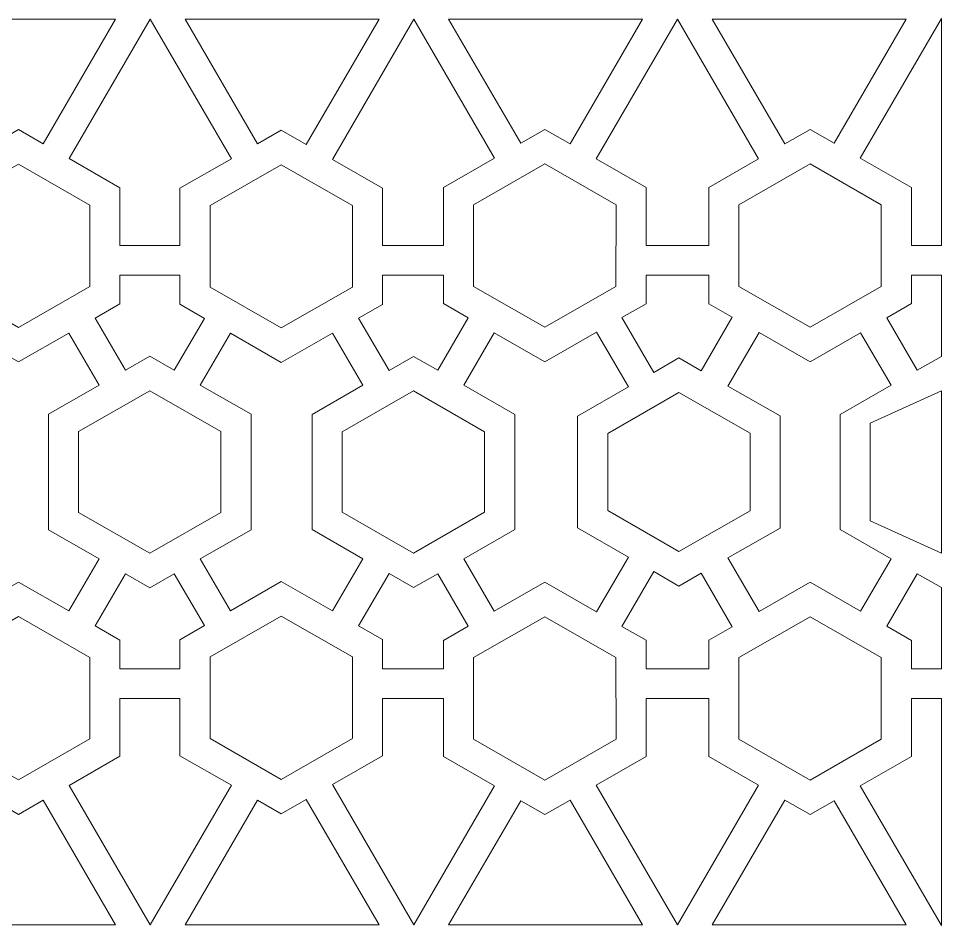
# Model space of a CAD drawing. Header units: millimetres. Extents: x -1200 to 1200, y -590 to 590.
# Drawn here: x 0 to 1200, y -590 to 590 of the extents above; entities that cross this region are included whole.
import ezdxf

# ---------------------------------------------------------------- set-up
doc = ezdxf.new("R2010")
doc.units = ezdxf.units.MM
doc.header["$MEASUREMENT"] = 0
doc.layers.add('Layer 1', color=7, linetype='Continuous')

msp = doc.modelspace()

# ---------------------------------------------------------------- linework, layer by layer
at = {"layer": 'Layer 1', "color": 250, "lineweight": 20}
for points, knots in [([(-31.9956, 427.097), (-31.9956, 427.097), (0.1542, 445.512), (0.1542, 445.512), (0.1542, 445.512), (32.0054, 427.2212), (32.0054, 427.2212), (32.0054, 427.2212), (126.0469, 589.0214), (126.0469, 589.0214), (126.0469, 589.0214), (-126.1251, 589.0214), (-126.1251, 589.0214), (-126.1251, 589.0214), (-31.9956, 427.097), (-31.9956, 427.097)], [0, 0, 0, 0, 0.2, 0.2, 0.2, 0.4, 0.4, 0.4, 0.6, 0.6, 0.6, 0.8, 0.8, 0.8, 1, 1, 1, 1]), ([(131.8239, 294.9061), (131.8239, 294.9061), (209.8473, 294.9061), (209.8473, 294.9061), (209.8473, 294.9061), (209.8856, 369.3804), (209.8856, 369.3804), (209.8856, 369.3804), (276.716, 407.6541), (276.716, 407.6541), (276.716, 407.6541), (171.3091, 589.0214), (171.3091, 589.0214), (171.3091, 589.0214), (65.9387, 407.742), (65.9387, 407.742), (65.9387, 407.742), (131.875, 369.8633), (131.875, 369.8633), (131.875, 369.8633), (131.8239, 294.9061), (131.8239, 294.9061)], [0, 0, 0, 0, 0.142857143, 0.142857143, 0.142857143, 0.285714286, 0.285714286, 0.285714286, 0.428571429, 0.428571429, 0.428571429, 0.571428571, 0.571428571, 0.571428571, 0.714285714, 0.714285714, 0.714285714, 0.857142857, 0.857142857, 0.857142857, 1, 1, 1, 1]), ([(216.563, 589.0214), (216.563, 589.0214), (468.7367, 589.0214), (468.7367, 589.0214), (468.7367, 589.0214), (374.1203, 426.2433), (374.1203, 426.2433), (374.1203, 426.2433), (341.6879, 444.8585), (341.6879, 444.8585), (341.6879, 444.8585), (310.6637, 427.1004), (310.6637, 427.1004), (310.6637, 427.1004), (216.563, 589.0214), (216.563, 589.0214)], [0, 0, 0, 0, 0.2, 0.2, 0.2, 0.4, 0.4, 0.4, 0.6, 0.6, 0.6, 0.8, 0.8, 0.8, 1, 1, 1, 1]), ([(473.3529, 294.9044), (473.3529, 294.9044), (473.3975, 369.2356), (473.3975, 369.2356), (473.3975, 369.2356), (408.0425, 406.7694), (408.0425, 406.7694), (408.0425, 406.7694), (513.9844, 589.0214), (513.9844, 589.0214), (513.9844, 589.0214), (618.9747, 408.368), (618.9747, 408.368), (618.9747, 408.368), (552.5243, 370.3014), (552.5243, 370.3014), (552.5243, 370.3014), (552.47, 294.9044), (552.47, 294.9044), (552.47, 294.9044), (473.3529, 294.9044), (473.3529, 294.9044)], [0, 0, 0, 0, 0.142857143, 0.142857143, 0.142857143, 0.285714286, 0.285714286, 0.285714286, 0.428571429, 0.428571429, 0.428571429, 0.571428571, 0.571428571, 0.571428571, 0.714285714, 0.714285714, 0.714285714, 0.857142857, 0.857142857, 0.857142857, 1, 1, 1, 1]), ([(811.4009, 589.0214), (811.4009, 589.0214), (717.1884, 426.9176), (717.1884, 426.9176), (717.1884, 426.9176), (684.3169, 445.7811), (684.3169, 445.7811), (684.3169, 445.7811), (652.9223, 427.8179), (652.9223, 427.8179), (652.9223, 427.8179), (559.224, 589.0214), (559.224, 589.0214), (559.224, 589.0214), (811.4009, 589.0214), (811.4009, 589.0214)], [0, 0, 0, 0, 0.2, 0.2, 0.2, 0.4, 0.4, 0.4, 0.6, 0.6, 0.6, 0.8, 0.8, 0.8, 1, 1, 1, 1]), ([(897.328, 294.9061), (897.328, 294.9061), (815.9898, 294.9061), (815.9898, 294.9061), (815.9898, 294.9061), (816.0362, 370.1617), (816.0362, 370.1617), (816.0362, 370.1617), (751.1011, 407.4419), (751.1011, 407.4419), (751.1011, 407.4419), (856.6469, 589.0214), (856.6469, 589.0214), (856.6469, 589.0214), (962.1913, 407.4419), (962.1913, 407.4419), (962.1913, 407.4419), (897.2769, 370.1617), (897.2769, 370.1617), (897.2769, 370.1617), (897.328, 294.9061), (897.328, 294.9061)], [0, 0, 0, 0, 0.142857143, 0.142857143, 0.142857143, 0.285714286, 0.285714286, 0.285714286, 0.428571429, 0.428571429, 0.428571429, 0.571428571, 0.571428571, 0.571428571, 0.714285714, 0.714285714, 0.714285714, 0.857142857, 0.857142857, 0.857142857, 1, 1, 1, 1]), ([(901.9105, 589.0214), (901.9105, 589.0214), (1154.0779, 589.0214), (1154.0779, 589.0214), (1154.0779, 589.0214), (1060.3747, 427.8179), (1060.3747, 427.8179), (1060.3747, 427.8179), (1028.9945, 445.7811), (1028.9945, 445.7811), (1028.9945, 445.7811), (996.131, 426.9176), (996.131, 426.9176), (996.131, 426.9176), (901.9105, 589.0214), (901.9105, 589.0214)], [0, 0, 0, 0, 0.2, 0.2, 0.2, 0.4, 0.4, 0.4, 0.6, 0.6, 0.6, 0.8, 0.8, 0.8, 1, 1, 1, 1]), ([(1199.9674, 590.1338), (1199.9674, 590.1338), (1094.3209, 408.368), (1094.3209, 408.368), (1094.3209, 408.368), (1160.7951, 370.3014), (1160.7951, 370.3014), (1160.7951, 370.3014), (1160.8415, 294.9061), (1160.8415, 294.9061), (1160.8415, 294.9061), (1199.9674, 294.9061), (1199.9674, 294.9061), (1199.9674, 294.9061), (1199.9674, 590.1303), (1199.9674, 590.1303)], [0, 0, 0, 0, 0.2, 0.2, 0.2, 0.4, 0.4, 0.4, 0.6, 0.6, 0.6, 0.8, 0.8, 0.8, 1, 1, 1, 1]), ([(-92.5302, 241.3527), (-92.5302, 241.3527), (0.0009, 188.2149), (0.0009, 188.2149), (0.0009, 188.2149), (92.599, 241.244), (92.599, 241.244), (92.599, 241.244), (92.6598, 347.4213), (92.6598, 347.4213), (92.6598, 347.4213), (0.1366, 400.5574), (0.1366, 400.5574), (0.1366, 400.5574), (-92.4712, 347.5213), (-92.4712, 347.5213), (-92.4712, 347.5213), (-92.5302, 241.3527), (-92.5302, 241.3527)], [0, 0, 0, 0, 0.166666667, 0.166666667, 0.166666667, 0.333333333, 0.333333333, 0.333333333, 0.5, 0.5, 0.5, 0.666666667, 0.666666667, 0.666666667, 0.833333333, 0.833333333, 0.833333333, 1, 1, 1, 1]), ([(248.997, 240.725), (248.997, 240.725), (341.5489, 187.5854), (341.5489, 187.5854), (341.5489, 187.5854), (434.1327, 240.6145), (434.1327, 240.6145), (434.1327, 240.6145), (434.1998, 346.7763), (434.1998, 346.7763), (434.1998, 346.7763), (341.6671, 399.9193), (341.6671, 399.9193), (341.6671, 399.9193), (249.0578, 346.8954), (249.0578, 346.8954), (249.0578, 346.8954), (248.997, 240.7266), (248.997, 240.7266)], [0, 0, 0, 0, 0.166666667, 0.166666667, 0.166666667, 0.333333333, 0.333333333, 0.333333333, 0.5, 0.5, 0.5, 0.666666667, 0.666666667, 0.666666667, 0.833333333, 0.833333333, 0.833333333, 1, 1, 1, 1]), ([(591.6373, 241.6493), (591.6373, 241.6493), (684.1605, 188.5098), (684.1605, 188.5098), (684.1605, 188.5098), (776.7666, 241.5338), (776.7666, 241.5338), (776.7666, 241.5338), (776.8225, 347.699), (776.8225, 347.699), (776.8225, 347.699), (684.2977, 400.8402), (684.2977, 400.8402), (684.2977, 400.8402), (591.6964, 347.8163), (591.6964, 347.8163), (591.6964, 347.8163), (591.6373, 241.6493), (591.6373, 241.6493)], [0, 0, 0, 0, 0.166666667, 0.166666667, 0.166666667, 0.333333333, 0.333333333, 0.333333333, 0.5, 0.5, 0.5, 0.666666667, 0.666666667, 0.666666667, 0.833333333, 0.833333333, 0.833333333, 1, 1, 1, 1]), ([(1121.6821, 241.6493), (1121.6821, 241.6493), (1029.1351, 188.5098), (1029.1351, 188.5098), (1029.1351, 188.5098), (936.5496, 241.5338), (936.5496, 241.5338), (936.5496, 241.5338), (936.4874, 347.699), (936.4874, 347.699), (936.4874, 347.699), (1029.0121, 400.8402), (1029.0121, 400.8402), (1029.0121, 400.8402), (1121.623, 347.8163), (1121.623, 347.8163), (1121.623, 347.8163), (1121.6821, 241.6493), (1121.6821, 241.6493)], [0, 0, 0, 0, 0.166666667, 0.166666667, 0.166666667, 0.333333333, 0.333333333, 0.333333333, 0.5, 0.5, 0.5, 0.666666667, 0.666666667, 0.666666667, 0.833333333, 0.833333333, 0.833333333, 1, 1, 1, 1]), ([(99.5639, 200.3059), (99.5639, 200.3059), (131.7712, 218.759), (131.7712, 218.759), (131.7712, 218.759), (131.8031, 255.9806), (131.8031, 255.9806), (131.8031, 255.9806), (209.8202, 255.9806), (209.8202, 255.9806), (209.8202, 255.9806), (209.8089, 218.2726), (209.8089, 218.2726), (209.8089, 218.2726), (241.6011, 200.0197), (241.6011, 200.0197), (241.6011, 200.0197), (202.4514, 132.6575), (202.4514, 132.6575), (202.4514, 132.6575), (170.7518, 150.8656), (170.7518, 150.8656), (170.7518, 150.8656), (138.9037, 132.6195), (138.9037, 132.6195), (138.9037, 132.6195), (99.5639, 200.3059), (99.5639, 200.3059)], [0, 0, 0, 0, 0.111111111, 0.111111111, 0.111111111, 0.222222222, 0.222222222, 0.222222222, 0.333333333, 0.333333333, 0.333333333, 0.444444444, 0.444444444, 0.444444444, 0.555555556, 0.555555556, 0.555555556, 0.666666667, 0.666666667, 0.666666667, 0.777777778, 0.777777778, 0.777777778, 0.888888889, 0.888888889, 0.888888889, 1, 1, 1, 1]), ([(584.666, 200.6888), (584.666, 200.6888), (552.4237, 219.1901), (552.4237, 219.1901), (552.4237, 219.1901), (552.4587, 255.9806), (552.4587, 255.9806), (552.4587, 255.9806), (473.3368, 255.9806), (473.3368, 255.9806), (473.3368, 255.9806), (473.3113, 218.1122), (473.3113, 218.1122), (473.3113, 218.1122), (442.2249, 200.318), (442.2249, 200.318), (442.2249, 200.318), (481.7292, 132.3557), (481.7292, 132.3557), (481.7292, 132.3557), (513.4718, 150.5207), (513.4718, 150.5207), (513.4718, 150.5207), (544.9877, 132.4298), (544.9877, 132.4298), (544.9877, 132.4298), (584.666, 200.6888), (584.666, 200.6888)], [0, 0, 0, 0, 0.111111111, 0.111111111, 0.111111111, 0.222222222, 0.222222222, 0.222222222, 0.333333333, 0.333333333, 0.333333333, 0.444444444, 0.444444444, 0.444444444, 0.555555556, 0.555555556, 0.555555556, 0.666666667, 0.666666667, 0.666666667, 0.777777778, 0.777777778, 0.777777778, 0.888888889, 0.888888889, 0.888888889, 1, 1, 1, 1]), ([(825.9118, 129.7567), (825.9118, 129.7567), (858.4624, 148.465), (858.4624, 148.465), (858.4624, 148.465), (887.3581, 131.9056), (887.3581, 131.9056), (887.3581, 131.9056), (927.8523, 201.5717), (927.8523, 201.5717), (927.8523, 201.5717), (897.3759, 219.04), (897.3759, 219.04), (897.3759, 219.04), (897.3407, 255.9806), (897.3407, 255.9806), (897.3407, 255.9806), (815.9579, 255.9806), (815.9579, 255.9806), (815.9579, 255.9806), (815.9355, 219.04), (815.9355, 219.04), (815.9355, 219.04), (784.4819, 201.0181), (784.4819, 201.0181), (784.4819, 201.0181), (825.9118, 129.7567), (825.9118, 129.7567)], [0, 0, 0, 0, 0.111111111, 0.111111111, 0.111111111, 0.222222222, 0.222222222, 0.222222222, 0.333333333, 0.333333333, 0.333333333, 0.444444444, 0.444444444, 0.444444444, 0.555555556, 0.555555556, 0.555555556, 0.666666667, 0.666666667, 0.666666667, 0.777777778, 0.777777778, 0.777777778, 0.888888889, 0.888888889, 0.888888889, 1, 1, 1, 1]), ([(1199.9674, 255.9806), (1199.9674, 255.9806), (1199.9674, 150.4431), (1199.9674, 150.4431), (1199.9674, 150.4431), (1168.3285, 132.4333), (1168.3285, 132.4333), (1168.3285, 132.4333), (1128.6534, 200.6888), (1128.6534, 200.6888), (1128.6534, 200.6888), (1160.8751, 219.1901), (1160.8751, 219.1901), (1160.8751, 219.1901), (1160.8543, 255.9806), (1160.8543, 255.9806), (1160.8543, 255.9806), (1199.9674, 255.9806), (1199.9674, 255.9806)], [0, 0, 0, 0, 0.166666667, 0.166666667, 0.166666667, 0.333333333, 0.333333333, 0.333333333, 0.5, 0.5, 0.5, 0.666666667, 0.666666667, 0.666666667, 0.833333333, 0.833333333, 0.833333333, 1, 1, 1, 1]), ([(38.9064, 0.1355), (38.9064, 0.1355), (38.9383, -75.1149), (38.9383, -75.1149), (38.9383, -75.1149), (104.9528, -112.9264), (104.9528, -112.9264), (104.9528, -112.9264), (65.6146, -180.5955), (65.6146, -180.5955), (65.6146, -180.5955), (-0.0215, -143.01), (-0.0215, -143.01), (-0.0215, -143.01), (-66.582, -181.2508), (-66.582, -181.2508), (-66.582, -181.2508), (-106.923, -111.852), (-106.923, -111.852), (-106.923, -111.852), (-38.1638, -72.3746), (-38.1638, -72.3746), (-38.1638, -72.3746), (-38.2101, 0.1355), (-38.2101, 0.1355), (-38.2101, 0.1355), (-38.1638, 72.6282), (-38.1638, 72.6282), (-38.1638, 72.6282), (-106.923, 112.1126), (-106.923, 112.1126), (-106.923, 112.1126), (-66.582, 181.4942), (-66.582, 181.4942), (-66.582, 181.4942), (-0.0215, 143.274), (-0.0215, 143.274), (-0.0215, 143.274), (65.6146, 180.8647), (65.6146, 180.8647), (65.6146, 180.8647), (104.9528, 113.1749), (104.9528, 113.1749), (104.9528, 113.1749), (38.9383, 75.379), (38.9383, 75.379), (38.9383, 75.379), (38.9064, 0.1355), (38.9064, 0.1355)], [0, 0, 0, 0, 0.0625, 0.0625, 0.0625, 0.125, 0.125, 0.125, 0.1875, 0.1875, 0.1875, 0.25, 0.25, 0.25, 0.3125, 0.3125, 0.3125, 0.375, 0.375, 0.375, 0.4375, 0.4375, 0.4375, 0.5, 0.5, 0.5, 0.5625, 0.5625, 0.5625, 0.625, 0.625, 0.625, 0.6875, 0.6875, 0.6875, 0.75, 0.75, 0.75, 0.8125, 0.8125, 0.8125, 0.875, 0.875, 0.875, 0.9375, 0.9375, 0.9375, 1, 1, 1, 1]), ([(381.6281, 0.1355), (381.6281, 0.1355), (381.6711, -74.7941), (381.6711, -74.7941), (381.6711, -74.7941), (447.7767, -112.6452), (447.7767, -112.6452), (447.7767, -112.6452), (408.274, -180.6058), (408.274, -180.6058), (408.274, -180.6058), (341.5042, -142.3857), (341.5042, -142.3857), (341.5042, -142.3857), (275.5168, -180.2799), (275.5168, -180.2799), (275.5168, -180.2799), (236.3623, -112.9195), (236.3623, -112.9195), (236.3623, -112.9195), (302.4454, -74.9752), (302.4454, -74.9752), (302.4454, -74.9752), (302.4072, 0.1355), (302.4072, 0.1355), (302.4072, 0.1355), (302.4454, 75.2237), (302.4454, 75.2237), (302.4454, 75.2237), (236.3623, 113.1646), (236.3623, 113.1646), (236.3623, 113.1646), (275.5168, 180.5336), (275.5168, 180.5336), (275.5168, 180.5336), (341.5042, 142.6411), (341.5042, 142.6411), (341.5042, 142.6411), (408.274, 180.8647), (408.274, 180.8647), (408.274, 180.8647), (447.7767, 112.9058), (447.7767, 112.9058), (447.7767, 112.9058), (381.6711, 75.0495), (381.6711, 75.0495), (381.6711, 75.0495), (381.6281, 0.1355), (381.6281, 0.1355)], [0, 0, 0, 0, 0.0625, 0.0625, 0.0625, 0.125, 0.125, 0.125, 0.1875, 0.1875, 0.1875, 0.25, 0.25, 0.25, 0.3125, 0.3125, 0.3125, 0.375, 0.375, 0.375, 0.4375, 0.4375, 0.4375, 0.5, 0.5, 0.5, 0.5625, 0.5625, 0.5625, 0.625, 0.625, 0.625, 0.6875, 0.6875, 0.6875, 0.75, 0.75, 0.75, 0.8125, 0.8125, 0.8125, 0.875, 0.875, 0.875, 0.9375, 0.9375, 0.9375, 1, 1, 1, 1]), ([(645.14, 0.1355), (645.14, 0.1355), (645.1766, -74.6286), (645.1766, -74.6286), (645.1766, -74.6286), (578.9083, -112.6953), (578.9083, -112.6953), (578.9083, -112.6953), (618.5802, -180.9525), (618.5802, -180.9525), (618.5802, -180.9525), (684.1429, -143.3066), (684.1429, -143.3066), (684.1429, -143.3066), (751.4954, -181.8786), (751.4954, -181.8786), (751.4954, -181.8786), (792.9444, -110.5706), (792.9444, -110.5706), (792.9444, -110.5706), (726.7655, -72.5677), (726.7655, -72.5677), (726.7655, -72.5677), (726.799, 0.1355), (726.799, 0.1355), (726.799, 0.1355), (726.7655, 72.8214), (726.7655, 72.8214), (726.7655, 72.8214), (792.9444, 110.8312), (792.9444, 110.8312), (792.9444, 110.8312), (751.4954, 182.1409), (751.4954, 182.1409), (751.4954, 182.1409), (684.1429, 143.5637), (684.1429, 143.5637), (684.1429, 143.5637), (618.5802, 181.2027), (618.5802, 181.2027), (618.5802, 181.2027), (578.9083, 112.9489), (578.9083, 112.9489), (578.9083, 112.9489), (645.1766, 74.8909), (645.1766, 74.8909), (645.1766, 74.8909), (645.14, 0.1355), (645.14, 0.1355)], [0, 0, 0, 0, 0.0625, 0.0625, 0.0625, 0.125, 0.125, 0.125, 0.1875, 0.1875, 0.1875, 0.25, 0.25, 0.25, 0.3125, 0.3125, 0.3125, 0.375, 0.375, 0.375, 0.4375, 0.4375, 0.4375, 0.5, 0.5, 0.5, 0.5625, 0.5625, 0.5625, 0.625, 0.625, 0.625, 0.6875, 0.6875, 0.6875, 0.75, 0.75, 0.75, 0.8125, 0.8125, 0.8125, 0.875, 0.875, 0.875, 0.9375, 0.9375, 0.9375, 1, 1, 1, 1]), ([(990.3046, 0.1355), (990.3046, 0.1355), (990.2695, -72.7195), (990.2695, -72.7195), (990.2695, -72.7195), (922.2734, -111.6588), (922.2734, -111.6588), (922.2734, -111.6588), (962.7629, -181.3284), (962.7629, -181.3284), (962.7629, -181.3284), (1029.1734, -143.3066), (1029.1734, -143.3066), (1029.1734, -143.3066), (1094.7152, -180.9525), (1094.7152, -180.9525), (1094.7152, -180.9525), (1134.3888, -112.6918), (1134.3888, -112.6918), (1134.3888, -112.6918), (1068.1236, -74.6286), (1068.1236, -74.6286), (1068.1236, -74.6286), (1068.1763, 0.1355), (1068.1763, 0.1355), (1068.1763, 0.1355), (1068.1236, 74.8909), (1068.1236, 74.8909), (1068.1236, 74.8909), (1134.3888, 112.9489), (1134.3888, 112.9489), (1134.3888, 112.9489), (1094.7152, 181.2027), (1094.7152, 181.2027), (1094.7152, 181.2027), (1029.1734, 143.5637), (1029.1734, 143.5637), (1029.1734, 143.5637), (962.7629, 181.589), (962.7629, 181.589), (962.7629, 181.589), (922.2734, 111.9228), (922.2734, 111.9228), (922.2734, 111.9228), (990.2695, 72.9853), (990.2695, 72.9853), (990.2695, 72.9853), (990.3046, 0.1355), (990.3046, 0.1355)], [0, 0, 0, 0, 0.0625, 0.0625, 0.0625, 0.125, 0.125, 0.125, 0.1875, 0.1875, 0.1875, 0.25, 0.25, 0.25, 0.3125, 0.3125, 0.3125, 0.375, 0.375, 0.375, 0.4375, 0.4375, 0.4375, 0.5, 0.5, 0.5, 0.5625, 0.5625, 0.5625, 0.625, 0.625, 0.625, 0.6875, 0.6875, 0.6875, 0.75, 0.75, 0.75, 0.8125, 0.8125, 0.8125, 0.875, 0.875, 0.875, 0.9375, 0.9375, 0.9375, 1, 1, 1, 1]), ([(78.0881, 0.1459), (78.0881, 0.1459), (78.12, -52.6333), (78.12, -52.6333), (78.12, -52.6333), (170.7119, -105.6556), (170.7119, -105.6556), (170.7119, -105.6556), (263.2605, -52.5143), (263.2605, -52.5143), (263.2605, -52.5143), (263.2175, 0.1355), (263.2175, 0.1355), (263.2175, 0.1355), (263.2605, 52.7817), (263.2605, 52.7817), (263.2605, 52.7817), (170.7119, 105.9196), (170.7119, 105.9196), (170.7119, 105.9196), (78.12, 52.887), (78.12, 52.887), (78.12, 52.887), (78.0881, 0.1079), (78.0881, 0.1079)], [0, 0, 0, 0, 0.125, 0.125, 0.125, 0.25, 0.25, 0.25, 0.375, 0.375, 0.375, 0.5, 0.5, 0.5, 0.625, 0.625, 0.625, 0.75, 0.75, 0.75, 0.875, 0.875, 0.875, 1, 1, 1, 1]), ([(420.8033, 0.1459), (420.8033, 0.1459), (420.8481, -52.2832), (420.8481, -52.2832), (420.8481, -52.2832), (513.4366, -105.3261), (513.4366, -105.3261), (513.4366, -105.3261), (605.979, -52.19), (605.979, -52.19), (605.979, -52.19), (605.939, 0.1355), (605.939, 0.1355), (605.939, 0.1355), (605.979, 52.4352), (605.979, 52.4352), (605.979, 52.4352), (513.4366, 105.5729), (513.4366, 105.5729), (513.4366, 105.5729), (420.8481, 52.5455), (420.8481, 52.5455), (420.8481, 52.5455), (420.8033, 0.1079), (420.8033, 0.1079)], [0, 0, 0, 0, 0.125, 0.125, 0.125, 0.25, 0.25, 0.25, 0.375, 0.375, 0.375, 0.5, 0.5, 0.5, 0.625, 0.625, 0.625, 0.75, 0.75, 0.75, 0.875, 0.875, 0.875, 1, 1, 1, 1]), ([(951.1244, 0.1459), (951.1244, 0.1459), (951.0909, -50.2309), (951.0909, -50.2309), (951.0909, -50.2309), (858.5039, -103.2635), (858.5039, -103.2635), (858.5039, -103.2635), (765.9504, -50.1258), (765.9504, -50.1258), (765.9504, -50.1258), (765.9936, 0.1355), (765.9936, 0.1355), (765.9936, 0.1355), (765.9504, 50.3829), (765.9504, 50.3829), (765.9504, 50.3829), (858.5039, 103.5155), (858.5039, 103.5155), (858.5039, 103.5155), (951.0909, 50.476), (951.0909, 50.476), (951.0909, 50.476), (951.1244, 0.1079), (951.1244, 0.1079)], [0, 0, 0, 0, 0.125, 0.125, 0.125, 0.25, 0.25, 0.25, 0.375, 0.375, 0.375, 0.5, 0.5, 0.5, 0.625, 0.625, 0.625, 0.75, 0.75, 0.75, 0.875, 0.875, 0.875, 1, 1, 1, 1]), ([(1107.3245, -63.2981), (1107.3245, -63.2981), (1107.3501, 0.1475), (1107.3501, 0.1475), (1107.3501, 0.1475), (1107.3245, 63.5638), (1107.3245, 63.5638), (1107.3245, 63.5638), (1199.9674, 105.6298), (1199.9674, 105.6298), (1199.9674, 105.6298), (1199.9674, 0.1355), (1199.9674, 0.1355), (1199.9674, 0.1355), (1199.9674, -105.3814), (1199.9674, -105.3814), (1199.9674, -105.3814), (1107.3245, -63.2981), (1107.3245, -63.2981)], [0, 0, 0, 0, 0.166666667, 0.166666667, 0.166666667, 0.333333333, 0.333333333, 0.333333333, 0.5, 0.5, 0.5, 0.666666667, 0.666666667, 0.666666667, 0.833333333, 0.833333333, 0.833333333, 1, 1, 1, 1]), ([(825.9118, -129.5099), (825.9118, -129.5099), (858.4624, -148.2044), (858.4624, -148.2044), (858.4624, -148.2044), (887.3581, -131.6605), (887.3581, -131.6605), (887.3581, -131.6605), (927.8523, -201.3284), (927.8523, -201.3284), (927.8523, -201.3284), (897.3759, -218.7881), (897.3759, -218.7881), (897.3759, -218.7881), (897.3407, -255.7148), (897.3407, -255.7148), (897.3407, -255.7148), (815.9579, -255.7148), (815.9579, -255.7148), (815.9579, -255.7148), (815.9355, -218.7881), (815.9355, -218.7881), (815.9355, -218.7881), (784.4819, -200.7713), (784.4819, -200.7713), (784.4819, -200.7713), (825.9118, -129.5099), (825.9118, -129.5099)], [0, 0, 0, 0, 0.111111111, 0.111111111, 0.111111111, 0.222222222, 0.222222222, 0.222222222, 0.333333333, 0.333333333, 0.333333333, 0.444444444, 0.444444444, 0.444444444, 0.555555556, 0.555555556, 0.555555556, 0.666666667, 0.666666667, 0.666666667, 0.777777778, 0.777777778, 0.777777778, 0.888888889, 0.888888889, 0.888888889, 1, 1, 1, 1]), ([(99.5639, -200.0539), (99.5639, -200.0539), (131.7712, -218.4914), (131.7712, -218.4914), (131.7712, -218.4914), (131.8031, -255.7148), (131.8031, -255.7148), (131.8031, -255.7148), (209.8202, -255.7148), (209.8202, -255.7148), (209.8202, -255.7148), (209.8089, -218.0068), (209.8089, -218.0068), (209.8089, -218.0068), (241.6011, -199.7556), (241.6011, -199.7556), (241.6011, -199.7556), (202.4514, -132.4072), (202.4514, -132.4072), (202.4514, -132.4072), (170.7518, -150.5964), (170.7518, -150.5964), (170.7518, -150.5964), (138.9037, -132.3572), (138.9037, -132.3572), (138.9037, -132.3572), (99.5639, -200.0539), (99.5639, -200.0539)], [0, 0, 0, 0, 0.111111111, 0.111111111, 0.111111111, 0.222222222, 0.222222222, 0.222222222, 0.333333333, 0.333333333, 0.333333333, 0.444444444, 0.444444444, 0.444444444, 0.555555556, 0.555555556, 0.555555556, 0.666666667, 0.666666667, 0.666666667, 0.777777778, 0.777777778, 0.777777778, 0.888888889, 0.888888889, 0.888888889, 1, 1, 1, 1]), ([(584.666, -200.4282), (584.666, -200.4282), (552.4237, -218.9278), (552.4237, -218.9278), (552.4237, -218.9278), (552.4587, -255.7148), (552.4587, -255.7148), (552.4587, -255.7148), (473.3368, -255.7148), (473.3368, -255.7148), (473.3368, -255.7148), (473.3113, -217.8655), (473.3113, -217.8655), (473.3113, -217.8655), (442.2249, -200.0609), (442.2249, -200.0609), (442.2249, -200.0609), (481.7292, -132.1037), (481.7292, -132.1037), (481.7292, -132.1037), (513.4718, -150.279), (513.4718, -150.279), (513.4718, -150.279), (544.9877, -132.1658), (544.9877, -132.1658), (544.9877, -132.1658), (584.666, -200.4282), (584.666, -200.4282)], [0, 0, 0, 0, 0.111111111, 0.111111111, 0.111111111, 0.222222222, 0.222222222, 0.222222222, 0.333333333, 0.333333333, 0.333333333, 0.444444444, 0.444444444, 0.444444444, 0.555555556, 0.555555556, 0.555555556, 0.666666667, 0.666666667, 0.666666667, 0.777777778, 0.777777778, 0.777777778, 0.888888889, 0.888888889, 0.888888889, 1, 1, 1, 1]), ([(1199.9674, -255.7148), (1199.9674, -255.7148), (1199.9674, -150.1929), (1199.9674, -150.1929), (1199.9674, -150.1929), (1168.3285, -132.1658), (1168.3285, -132.1658), (1168.3285, -132.1658), (1128.6534, -200.4282), (1128.6534, -200.4282), (1128.6534, -200.4282), (1160.8751, -218.9278), (1160.8751, -218.9278), (1160.8751, -218.9278), (1160.8543, -255.7148), (1160.8543, -255.7148), (1160.8543, -255.7148), (1199.9674, -255.7148), (1199.9674, -255.7148)], [0, 0, 0, 0, 0.166666667, 0.166666667, 0.166666667, 0.333333333, 0.333333333, 0.333333333, 0.5, 0.5, 0.5, 0.666666667, 0.666666667, 0.666666667, 0.833333333, 0.833333333, 0.833333333, 1, 1, 1, 1]), ([(-92.5302, -241.0938), (-92.5302, -241.0938), (0.0009, -187.956), (0.0009, -187.956), (0.0009, -187.956), (92.599, -241.0007), (92.599, -241.0007), (92.599, -241.0007), (92.6598, -347.1711), (92.6598, -347.1711), (92.6598, -347.1711), (0.1366, -400.3106), (0.1366, -400.3106), (0.1366, -400.3106), (-92.4712, -347.2729), (-92.4712, -347.2729), (-92.4712, -347.2729), (-92.5302, -241.0938), (-92.5302, -241.0938)], [0, 0, 0, 0, 0.166666667, 0.166666667, 0.166666667, 0.333333333, 0.333333333, 0.333333333, 0.5, 0.5, 0.5, 0.666666667, 0.666666667, 0.666666667, 0.833333333, 0.833333333, 0.833333333, 1, 1, 1, 1]), ([(248.997, -240.4644), (248.997, -240.4644), (341.5489, -187.3265), (341.5489, -187.3265), (341.5489, -187.3265), (434.1327, -240.3505), (434.1327, -240.3505), (434.1327, -240.3505), (434.1998, -346.5175), (434.1998, -346.5175), (434.1998, -346.5175), (341.6671, -399.6621), (341.6671, -399.6621), (341.6671, -399.6621), (249.0578, -346.6296), (249.0578, -346.6296), (249.0578, -346.6296), (248.997, -240.4644), (248.997, -240.4644)], [0, 0, 0, 0, 0.166666667, 0.166666667, 0.166666667, 0.333333333, 0.333333333, 0.333333333, 0.5, 0.5, 0.5, 0.666666667, 0.666666667, 0.666666667, 0.833333333, 0.833333333, 0.833333333, 1, 1, 1, 1]), ([(591.6373, -241.387), (591.6373, -241.387), (684.1605, -188.2457), (684.1605, -188.2457), (684.1605, -188.2457), (776.7666, -241.2697), (776.7666, -241.2697), (776.7666, -241.2697), (776.8225, -347.4436), (776.8225, -347.4436), (776.8225, -347.4436), (684.2977, -400.5796), (684.2977, -400.5796), (684.2977, -400.5796), (591.6964, -347.5488), (591.6964, -347.5488), (591.6964, -347.5488), (591.6373, -241.387), (591.6373, -241.387)], [0, 0, 0, 0, 0.166666667, 0.166666667, 0.166666667, 0.333333333, 0.333333333, 0.333333333, 0.5, 0.5, 0.5, 0.666666667, 0.666666667, 0.666666667, 0.833333333, 0.833333333, 0.833333333, 1, 1, 1, 1]), ([(1121.6821, -241.387), (1121.6821, -241.387), (1029.1351, -188.2457), (1029.1351, -188.2457), (1029.1351, -188.2457), (936.5496, -241.2697), (936.5496, -241.2697), (936.5496, -241.2697), (936.4874, -347.4436), (936.4874, -347.4436), (936.4874, -347.4436), (1029.0121, -400.5796), (1029.0121, -400.5796), (1029.0121, -400.5796), (1121.623, -347.5488), (1121.623, -347.5488), (1121.623, -347.5488), (1121.6821, -241.387), (1121.6821, -241.387)], [0, 0, 0, 0, 0.166666667, 0.166666667, 0.166666667, 0.333333333, 0.333333333, 0.333333333, 0.5, 0.5, 0.5, 0.666666667, 0.666666667, 0.666666667, 0.833333333, 0.833333333, 0.833333333, 1, 1, 1, 1]), ([(131.8239, -294.6507), (131.8239, -294.6507), (209.8473, -294.6507), (209.8473, -294.6507), (209.8473, -294.6507), (209.8856, -369.1302), (209.8856, -369.1302), (209.8856, -369.1302), (276.716, -407.4073), (276.716, -407.4073), (276.716, -407.4073), (171.3091, -588.7643), (171.3091, -588.7643), (171.3091, -588.7643), (65.9387, -407.4814), (65.9387, -407.4814), (65.9387, -407.4814), (131.875, -369.6096), (131.875, -369.6096), (131.875, -369.6096), (131.8239, -294.6507), (131.8239, -294.6507)], [0, 0, 0, 0, 0.142857143, 0.142857143, 0.142857143, 0.285714286, 0.285714286, 0.285714286, 0.428571429, 0.428571429, 0.428571429, 0.571428571, 0.571428571, 0.571428571, 0.714285714, 0.714285714, 0.714285714, 0.857142857, 0.857142857, 0.857142857, 1, 1, 1, 1]), ([(473.3529, -294.649), (473.3529, -294.649), (473.3975, -368.975), (473.3975, -368.975), (473.3975, -368.975), (408.0425, -406.5036), (408.0425, -406.5036), (408.0425, -406.5036), (513.9844, -588.7643), (513.9844, -588.7643), (513.9844, -588.7643), (618.9747, -408.1057), (618.9747, -408.1057), (618.9747, -408.1057), (552.5243, -370.0546), (552.5243, -370.0546), (552.5243, -370.0546), (552.47, -294.649), (552.47, -294.649), (552.47, -294.649), (473.3529, -294.649), (473.3529, -294.649)], [0, 0, 0, 0, 0.142857143, 0.142857143, 0.142857143, 0.285714286, 0.285714286, 0.285714286, 0.428571429, 0.428571429, 0.428571429, 0.571428571, 0.571428571, 0.571428571, 0.714285714, 0.714285714, 0.714285714, 0.857142857, 0.857142857, 0.857142857, 1, 1, 1, 1]), ([(897.328, -294.6507), (897.328, -294.6507), (815.9898, -294.6507), (815.9898, -294.6507), (815.9898, -294.6507), (816.0362, -369.8942), (816.0362, -369.8942), (816.0362, -369.8942), (751.1011, -407.1779), (751.1011, -407.1779), (751.1011, -407.1779), (856.6469, -588.7643), (856.6469, -588.7643), (856.6469, -588.7643), (962.1913, -407.1779), (962.1913, -407.1779), (962.1913, -407.1779), (897.2769, -369.8942), (897.2769, -369.8942), (897.2769, -369.8942), (897.328, -294.6507), (897.328, -294.6507)], [0, 0, 0, 0, 0.142857143, 0.142857143, 0.142857143, 0.285714286, 0.285714286, 0.285714286, 0.428571429, 0.428571429, 0.428571429, 0.571428571, 0.571428571, 0.571428571, 0.714285714, 0.714285714, 0.714285714, 0.857142857, 0.857142857, 0.857142857, 1, 1, 1, 1]), ([(1199.9674, -589.8662), (1199.9674, -589.8662), (1094.3209, -408.1057), (1094.3209, -408.1057), (1094.3209, -408.1057), (1160.7951, -370.0546), (1160.7951, -370.0546), (1160.7951, -370.0546), (1160.8415, -294.6507), (1160.8415, -294.6507), (1160.8415, -294.6507), (1199.9674, -294.6507), (1199.9674, -294.6507), (1199.9674, -294.6507), (1199.9674, -589.8662), (1199.9674, -589.8662)], [0, 0, 0, 0, 0.2, 0.2, 0.2, 0.4, 0.4, 0.4, 0.6, 0.6, 0.6, 0.8, 0.8, 0.8, 1, 1, 1, 1]), ([(-31.9956, -426.8312), (-31.9956, -426.8312), (0.1542, -445.2532), (0.1542, -445.2532), (0.1542, -445.2532), (32.0054, -426.9554), (32.0054, -426.9554), (32.0054, -426.9554), (126.0469, -588.7643), (126.0469, -588.7643), (126.0469, -588.7643), (-126.1251, -588.7643), (-126.1251, -588.7643), (-126.1251, -588.7643), (-31.9956, -426.8312), (-31.9956, -426.8312)], [0, 0, 0, 0, 0.2, 0.2, 0.2, 0.4, 0.4, 0.4, 0.6, 0.6, 0.6, 0.8, 0.8, 0.8, 1, 1, 1, 1]), ([(216.563, -588.7643), (216.563, -588.7643), (468.7367, -588.7643), (468.7367, -588.7643), (468.7367, -588.7643), (374.1203, -425.981), (374.1203, -425.981), (374.1203, -425.981), (341.6879, -444.6047), (341.6879, -444.6047), (341.6879, -444.6047), (310.6637, -426.8381), (310.6637, -426.8381), (310.6637, -426.8381), (216.563, -588.7643), (216.563, -588.7643)], [0, 0, 0, 0, 0.2, 0.2, 0.2, 0.4, 0.4, 0.4, 0.6, 0.6, 0.6, 0.8, 0.8, 0.8, 1, 1, 1, 1]), ([(811.4009, -588.7643), (811.4009, -588.7643), (717.1884, -426.6536), (717.1884, -426.6536), (717.1884, -426.6536), (684.3169, -445.5292), (684.3169, -445.5292), (684.3169, -445.5292), (652.9223, -427.5625), (652.9223, -427.5625), (652.9223, -427.5625), (559.224, -588.7643), (559.224, -588.7643), (559.224, -588.7643), (811.4009, -588.7643), (811.4009, -588.7643)], [0, 0, 0, 0, 0.2, 0.2, 0.2, 0.4, 0.4, 0.4, 0.6, 0.6, 0.6, 0.8, 0.8, 0.8, 1, 1, 1, 1]), ([(901.9105, -588.7643), (901.9105, -588.7643), (1154.0779, -588.7643), (1154.0779, -588.7643), (1154.0779, -588.7643), (1060.3747, -427.5625), (1060.3747, -427.5625), (1060.3747, -427.5625), (1028.9945, -445.5292), (1028.9945, -445.5292), (1028.9945, -445.5292), (996.131, -426.6536), (996.131, -426.6536), (996.131, -426.6536), (901.9105, -588.7643), (901.9105, -588.7643)], [0, 0, 0, 0, 0.2, 0.2, 0.2, 0.4, 0.4, 0.4, 0.6, 0.6, 0.6, 0.8, 0.8, 0.8, 1, 1, 1, 1])]:
    msp.add_open_spline(points, degree=3, knots=knots, dxfattribs=at)
for points in [[(1068.1763, 0.1355), (1068.1763, 0.1355), (1068.1236, 74.8909), (1068.1236, 74.8909)], [(1068.1763, 0.1355), (1068.1763, 0.1355), (1068.1236, -74.6286), (1068.1236, -74.6286)]]:
    msp.add_open_spline(points, degree=3, dxfattribs=at)

doc.saveas('drawing.dxf')
